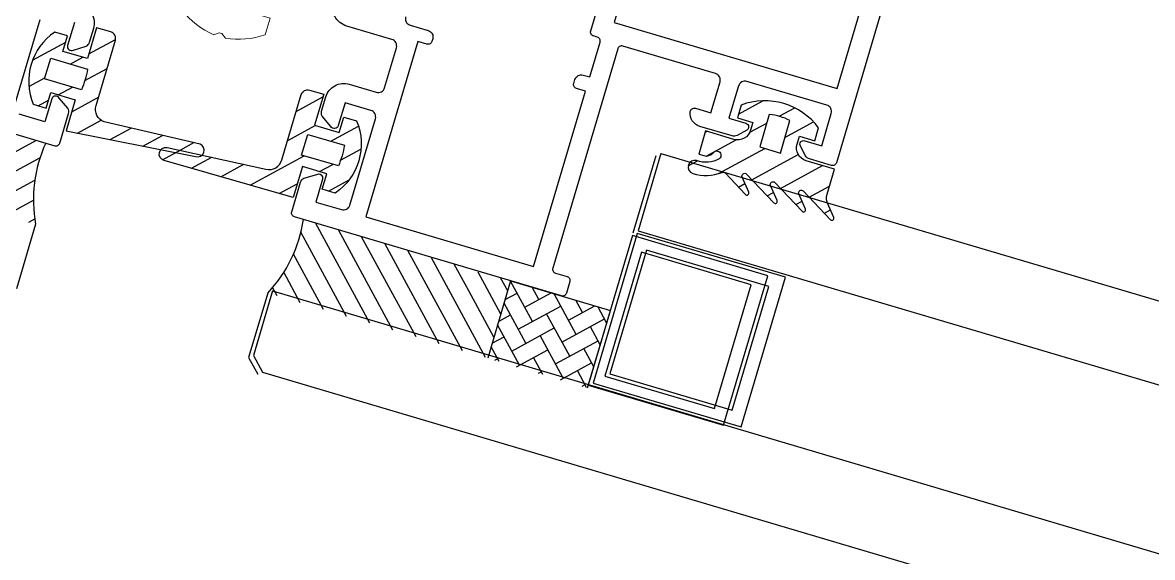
# Model space of a CAD drawing. Header units: millimetres. Extents: x 62878 to 70819, y -67946 to -61850.
# Drawn here: x 66570.94 to 66579.34, y -66889.48 to -66885.5 of the extents above; entities that cross this region are included whole.
import ezdxf

# ---------------------------------------------------------------- set-up
doc = ezdxf.new("R2010")
doc.units = ezdxf.units.MM
doc.layers.add('DOGRAMA', color=171, linetype='Continuous', lineweight=0)
doc.layers.add('DOĞRAMA-yeni', color=40, linetype='Continuous')
pattern_1 = [(28.50199, (66662.23238, -66899.29461), (-0.0757538, 0.13950959), [])]

# ---------------------------------------------------------------- blocks, each defined once
blk = doc.blocks.new('a2we')
at = {"lineweight": 5, "ltscale": 0.5}
for p, q in [((-196.014, -415.287), (-196.593, -417.249)), ((-196.014, -415.287), (-195.464, -417.711)), ((-197.575, -417.606), (-196.575, -417.242)), ((-196.575, -417.242), (-194.158, -418.262)), ((-194.158, -418.262), (-197.575, -417.606)), ((-195.158, -418.626), (-197.575, -417.606)), ((-197.114, -419.743), (-197.114, -418.428)), ((-196.89, -417.895), (-197.096, -418.345)), ((-194.158, -418.262), (-195.158, -418.626)), ((-195.158, -418.626), (-194.926, -419.295)), ((-198.114, -420.107), (-197.114, -419.743)), ((-194.915, -421.404), (-198.114, -420.107)), ((-193.915, -421.04), (-198.114, -420.107)), ((-197.114, -419.743), (-193.915, -421.04)), ((-197.114, -419.743), (-193.915, -421.04)), ((-194.915, -420.634), (-194.915, -419.361)), ((-197.114, -422.297), (-197.114, -420.512)), ((-193.915, -421.04), (-194.915, -421.404)), ((-194.915, -423.189), (-194.915, -421.404)), ((-198.114, -422.661), (-197.114, -422.297)), ((-197.114, -422.297), (-193.915, -423.594)), ((-197.114, -422.297), (-193.915, -423.594)), ((-194.915, -423.958), (-198.114, -422.661)), ((-193.915, -423.594), (-198.114, -422.661)), ((-197.114, -424.851), (-197.114, -423.066)), ((-193.915, -423.594), (-194.915, -423.958)), ((-194.915, -425.743), (-194.915, -423.958)), ((-198.114, -425.215), (-197.114, -424.851)), ((-197.114, -424.851), (-193.915, -426.148)), ((-197.114, -424.851), (-193.915, -426.148)), ((-194.915, -426.512), (-198.114, -425.215)), ((-193.915, -426.148), (-198.114, -425.215)), ((-197.114, -427.305), (-197.114, -425.621)), ((-193.915, -426.148), (-194.915, -426.512)), ((-194.915, -428.197), (-194.915, -426.512)), ((-198.114, -427.669), (-197.114, -427.305)), ((-194.915, -428.966), (-198.114, -427.669)), ((-193.915, -428.602), (-198.114, -427.669)), ((-197.114, -427.305), (-193.915, -428.602)), ((-197.114, -427.305), (-193.915, -428.602)), ((-197.114, -429.559), (-197.114, -428.024)), ((-193.915, -428.602), (-194.915, -428.966)), ((-194.915, -430.451), (-194.915, -428.966)), ((-198.114, -429.923), (-197.114, -429.559)), ((-194.915, -431.22), (-198.114, -429.923)), ((-193.915, -430.856), (-198.114, -429.923)), ((-197.114, -429.559), (-193.915, -430.856)), ((-197.114, -429.559), (-193.915, -430.856)), ((-197.114, -431.813), (-197.114, -430.278)), ((-193.915, -430.856), (-194.915, -431.22)), ((-198.114, -432.177), (-197.114, -431.813)), ((-197.114, -431.813), (-193.915, -433.11)), ((-197.114, -431.813), (-193.915, -433.11)), ((-194.915, -432.705), (-194.915, -431.22)), ((-194.915, -433.474), (-198.114, -432.177)), ((-193.915, -433.11), (-198.114, -432.177)), ((-197.114, -434.067), (-197.114, -432.532)), ((-193.915, -433.11), (-194.915, -433.474)), ((-194.915, -434.959), (-194.915, -433.474)), ((-198.114, -434.431), (-197.114, -434.067)), ((-197.114, -434.067), (-193.915, -435.365)), ((-197.114, -434.067), (-193.915, -435.365)), ((-194.915, -435.729), (-198.114, -434.431)), ((-193.915, -435.365), (-198.114, -434.431)), ((-197.114, -436.364), (-197.114, -434.786)), ((-193.915, -435.365), (-194.915, -435.729)), ((-194.915, -437.256), (-194.915, -435.729)), ((-198.114, -436.728), (-197.114, -436.364)), ((-194.915, -438.025), (-198.114, -436.728)), ((-193.915, -437.661), (-198.114, -436.728)), ((-197.114, -436.364), (-193.915, -437.661)), ((-197.114, -436.364), (-193.915, -437.661)), ((-197.114, -438.661), (-197.114, -437.134)), ((-193.915, -437.661), (-194.915, -438.025)), ((-194.915, -439.553), (-194.915, -438.025)), ((-198.114, -439.025), (-197.114, -438.661)), ((-194.915, -440.322), (-198.114, -439.025)), ((-193.915, -439.958), (-198.114, -439.025)), ((-197.114, -438.661), (-193.915, -439.958)), ((-197.114, -438.661), (-193.915, -439.958)), ((-197.114, -440.958), (-197.114, -439.431)), ((-193.915, -439.958), (-194.915, -440.322)), ((-198.114, -441.322), (-197.114, -440.958)), ((-197.114, -440.958), (-193.915, -442.255)), ((-194.915, -441.85), (-194.915, -440.322)), ((-194.915, -442.619), (-198.114, -441.322)), ((-193.915, -442.255), (-198.114, -441.322)), ((-197.114, -443.254), (-197.114, -441.727)), ((-193.915, -442.255), (-194.915, -442.619)), ((-194.915, -444.145), (-194.915, -442.619)), ((-198.114, -443.618), (-197.114, -443.254)), ((-194.915, -444.915), (-198.114, -443.618)), ((-193.915, -444.551), (-198.114, -443.618)), ((-197.114, -443.254), (-193.915, -444.551)), ((-197.114, -445.554), (-197.114, -444.023)), ((-193.915, -444.551), (-194.915, -444.915)), ((-194.915, -446.446), (-194.915, -444.915)), ((-198.114, -445.918), (-197.114, -445.554)), ((-193.915, -446.851), (-198.114, -445.918)), ((-194.915, -447.215), (-198.114, -445.918)), ((-197.114, -445.554), (-193.915, -446.851)), ((-197.114, -445.554), (-193.915, -446.851)), ((-197.114, -447.854), (-197.114, -446.323)), ((-193.915, -446.851), (-194.915, -447.215)), ((-194.915, -448.746), (-194.915, -447.215)), ((-197.114, -447.854), (-198.114, -448.218)), ((-194.915, -449.515), (-198.114, -448.218)), ((-198.114, -448.218), (-193.915, -449.151)), ((-193.915, -449.151), (-197.114, -447.854)), ((-197.114, -450.154), (-197.114, -448.624)), ((-193.915, -449.151), (-194.915, -449.515)), ((-194.915, -451.046), (-194.915, -449.515)), ((-198.114, -450.518), (-197.114, -450.154)), ((-197.114, -450.154), (-193.915, -451.451)), ((-194.915, -451.815), (-198.114, -450.518)), ((-193.915, -451.451), (-198.114, -450.518)), ((-197.114, -453.287), (-197.114, -450.924)), ((-193.915, -451.451), (-194.915, -451.815)), ((-194.915, -453.287), (-194.915, -451.815)), ((-192.798, -453.287), (-199.231, -453.287)), ((-199.231, -454.583), (-199.231, -453.287)), ((-192.798, -454.583), (-192.798, -453.287))]:
    blk.add_line(p, q, dxfattribs=at)
blk.add_lwpolyline([(-196.469, -455.664), (-196.113, -455.4), (-195.916, -455.4), (-195.56, -455.664)], dxfattribs=at)
for centre, radius, start, end in [((-196.914, -418.428), 0.2, 155.32512, 180), ((-195.115, -419.361), 0.2, 0, 19.11162), ((-195.66, -449.529), 6.188, 234.75731, 262.49049), ((-196.369, -449.529), 6.188, 277.50951, 305.24269)]:
    blk.add_arc(centre, radius, start, end, dxfattribs=at)
blk = doc.blocks.new('SPANDREL 98')
at = {"layer": 'DOGRAMA', "lineweight": -2}
blk.add_line((46270.0301, 27297.6928), (46270.2002, 27297.1174), dxfattribs=at)
at = {"layer": 'DOĞRAMA-yeni', "color": 122, "lineweight": -2}
for p, q in [((46270.0304, 27297.6935), (46263.9882, 27295.9095)), ((46270.0304, 27297.6935), (46270.2003, 27297.118)), ((46270.2003, 27297.118), (46263.9198, 27295.2637)), ((46272.9186, 27296.6694), (46178.747, 27268.8314)), ((46272.9186, 27296.6694), (46273.0601, 27296.1899)), ((46273.0601, 27296.1899), (46272.9925, 27296.0656)), ((46272.9925, 27296.0656), (46179.0128, 27268.2843))]:
    blk.add_line(p, q, dxfattribs=at)
for points in [[(46270.5344, 27295.9863), (46269.4315, 27295.6607), (46269.103, 27296.7732), (46270.2059, 27297.0988)], [(46270.4102, 27296.0539), (46269.4991, 27295.7849), (46269.2272, 27296.7056), (46270.1383, 27296.9746)]]:
    blk.add_lwpolyline(points, close=True, dxfattribs=at)

msp = doc.modelspace()

# ---------------------------------------------------------------- hatches: boundary and pattern name
at = {"layer": 'DOGRAMA', "lineweight": -2}
h = msp.add_hatch(dxfattribs=at)
h.set_pattern_fill('ANSI31', color=256, scale=0.0005, angle=343.50578, style=0)
h.set_pattern_definition(pattern_1)
edge = h.paths.add_edge_path(flags=16)
edge.add_arc((66570.7622, -66885.737), 0.6683, 336.62631, 350.37767, ccw=False)
edge.add_line((66571.3756, -66886.0021), (66571.1022, -66885.9211))
edge.add_line((66571.1022, -66885.9211), (66571.1476, -66885.7677))
edge.add_line((66571.1476, -66885.7677), (66571.4211, -66885.8487))
edge = h.paths.add_edge_path()
edge.add_line((66571.5946, -66885.5716), (66571.4891, -66885.5403))
edge.add_line((66571.4891, -66885.5403), (66571.421, -66885.7704))
edge.add_line((66571.421, -66885.7704), (66571.2388, -66885.7165))
edge.add_line((66571.2388, -66885.7165), (66571.2729, -66885.6014))
edge.add_line((66571.2729, -66885.6014), (66571.177, -66885.573))
edge.add_arc((66571.4254, -66885.9386), 0.442, 124.19434, 202.80964)
edge.add_line((66571.018, -66886.11), (66571.1138, -66886.1384))
edge.add_line((66571.1138, -66886.1384), (66571.1479, -66886.0233))
edge.add_line((66571.1479, -66886.0233), (66571.3301, -66886.0773))
edge.add_line((66571.3301, -66886.0773), (66571.2619, -66886.3074))
edge.add_line((66571.2619, -66886.3074), (66572.2241, -66886.4991))
edge.add_arc((66572.2383, -66886.4512), 0.05, 253.50199, 426.79215)
edge.add_line((66572.258, -66886.4052), (66571.5462, -66886.2412))
edge.add_arc((66571.5805, -66886.1473), 0.1, 163.50199, 249.92726, ccw=False)
edge.add_line((66571.4846, -66886.1189), (66571.6283, -66885.6337))
edge.add_arc((66571.5804, -66885.6195), 0.05, 343.50199, 433.50199)
h = msp.add_hatch(dxfattribs=at)
h.set_pattern_fill('ANSI31', color=256, scale=0.0004, angle=343.50578, style=0)
h.set_pattern_definition([(28.50199, (66642.76814, -66893.52977), (-0.06060304, 0.11160767), [])])
edge = h.paths.add_edge_path()
edge.add_ellipse((66569.8347, -66886.0203), major_axis=(0.0195, 0.0194), ratio=1, start_angle=208.53767, end_angle=298.53767)
edge.add_line((66569.8611, -66886.0281), (66571.11, -66886.398))
edge.add_ellipse((66572.0345, -66886.8185), major_axis=(0.7187, 0.7178), ratio=1, start_angle=110.57654, end_angle=145.42343)
edge.add_line((66571.0355, -66887.0017), (66569.6643, -66886.5956))
edge.add_line((66569.6643, -66886.5956), (66569.8269, -66886.0466))
edge = h.paths.add_edge_path()
edge.add_line((66569.5696, -66885.9417), (66569.8084, -66886.0125))
edge.add_ellipse((66569.8347, -66886.0203), major_axis=(-0.0194, 0.0195), ratio=1, start_angle=28.53767, end_angle=118.53767)
edge.add_line((66569.8269, -66886.0466), (66569.6643, -66886.5956))
edge.add_line((66569.6643, -66886.5956), (66569.3992, -66886.517))
edge.add_line((66569.3992, -66886.517), (66569.5696, -66885.9417))
h = msp.add_hatch(dxfattribs=at)
h.set_pattern_fill('ANSI31', color=256, scale=0.0005, angle=343.50578, style=0)
h.set_pattern_definition(pattern_1)
edge = h.paths.add_edge_path(flags=16)
edge.add_arc((66572.6731, -66886.3029), 0.6683, 336.62631, 350.37767, ccw=False)
edge.add_line((66573.2865, -66886.5681), (66573.013, -66886.4871))
edge.add_line((66573.013, -66886.4871), (66573.0585, -66886.3336))
edge.add_line((66573.0585, -66886.3336), (66573.3319, -66886.4146))
edge = h.paths.add_edge_path()
edge.add_line((66573.0726, -66886.0041), (66573.1781, -66886.0353))
edge.add_line((66573.1781, -66886.0353), (66573.1099, -66886.2655))
edge.add_line((66573.1099, -66886.2655), (66573.2921, -66886.3194))
edge.add_line((66573.2921, -66886.3194), (66573.3262, -66886.2044))
edge.add_line((66573.3262, -66886.2044), (66573.4221, -66886.2328))
edge.add_arc((66573.0146, -66886.4041), 0.442, -55.80566, 22.80964, ccw=False)
edge.add_line((66573.263, -66886.7697), (66573.1672, -66886.7413))
edge.add_line((66573.1672, -66886.7413), (66573.2012, -66886.6262))
edge.add_line((66573.2012, -66886.6262), (66573.0191, -66886.5723))
edge.add_line((66573.0191, -66886.5723), (66572.9509, -66886.8024))
edge.add_line((66572.9509, -66886.8024), (66571.99, -66886.5272))
edge.add_arc((66572.0042, -66886.4793), 0.05, 80.21183, 253.50199, ccw=False)
edge.add_line((66572.0127, -66886.43), (66572.7485, -66886.5921))
edge.add_arc((66572.7709, -66886.4947), 0.1, 257.07672, 343.50199)
edge.add_line((66572.8668, -66886.5231), (66573.0105, -66886.0378))
edge.add_arc((66573.0584, -66886.052), 0.05, 73.50199, 163.50199, ccw=False)
h = msp.add_hatch(dxfattribs=at)
h.set_pattern_fill('ANSI31', color=256, scale=0.0005, angle=343.50578, style=0)
h.set_pattern_definition(pattern_1)
edge = h.paths.add_edge_path(flags=16)
edge.add_arc((66576.4572, -66886.5842), 0.4, 61.96503, 85.03895)
edge.add_line((66576.4918, -66886.1857), (66576.4203, -66886.4272))
edge.add_line((66576.4203, -66886.4272), (66576.5737, -66886.4726))
edge.add_line((66576.5737, -66886.4726), (66576.6452, -66886.2311))
edge = h.paths.add_edge_path()
edge.add_arc((66576.4572, -66886.5842), 0.5, 36.63209, 110.37189)
edge.add_line((66576.2832, -66886.1154), (66576.2548, -66886.2113))
edge.add_line((66576.2548, -66886.2113), (66576.3698, -66886.2454))
edge.add_line((66576.3698, -66886.2454), (66576.3528, -66886.3029))
edge.add_arc((66576.2569, -66886.2745), 0.1, 253.50199, 343.50199, ccw=False)
edge.add_line((66576.2285, -66886.3704), (66576.0176, -66886.3079))
edge.add_line((66576.0176, -66886.3079), (66575.9665, -66886.4805))
edge.add_line((66575.9665, -66886.4805), (66576.0043, -66886.4917))
edge.add_arc((66576.0228, -66886.4294), 0.065, 253.50199, 321.91133)
edge.add_arc((66576.0997, -66886.4897), 0.0327, -51.92829, 141.91133, ccw=False)
edge.add_arc((66576.022, -66886.3418), 0.1993, 249.1523, 299.41821, ccw=False)
edge.add_arc((66575.9381, -66886.5764), 0.05, 75.01659, 252.52983)
edge.add_arc((66576.02, -66886.3156), 0.3233, 252.56134, 291.88765)
edge.add_arc((66576.148, -66886.6342), 0.02, 43.50199, 111.88765, ccw=False)
edge.add_line((66576.1625, -66886.6204), (66576.314, -66886.78))
edge.add_arc((66576.3248, -66886.7697), 0.015, 223.50199, 383.50199)
edge.add_line((66576.3386, -66886.7637), (66576.2895, -66886.6508))
edge.add_arc((66576.3078, -66886.6429), 0.02, 43.50199, 203.50199, ccw=False)
edge.add_line((66576.3223, -66886.6291), (66576.5249, -66886.8425))
edge.add_arc((66576.5358, -66886.8322), 0.015, 223.50199, 383.50199)
edge.add_line((66576.5495, -66886.8262), (66576.5004, -66886.7133))
edge.add_arc((66576.5188, -66886.7053), 0.02, 43.50199, 203.50199, ccw=False)
edge.add_line((66576.5333, -66886.6916), (66576.7358, -66886.905))
edge.add_arc((66576.7467, -66886.8947), 0.015, 223.50199, 383.50199)
edge.add_line((66576.7605, -66886.8887), (66576.7114, -66886.7758))
edge.add_arc((66576.7297, -66886.7678), 0.02, 43.50199, 203.50199, ccw=False)
edge.add_line((66576.7442, -66886.754), (66576.9468, -66886.9675))
edge.add_arc((66576.9577, -66886.9571), 0.015, 223.50199, 383.50199)
edge.add_line((66576.9714, -66886.9512), (66576.9256, -66886.8458))
edge.add_arc((66577.0173, -66886.8059), 0.1, 163.50199, 203.50199, ccw=False)
edge.add_line((66576.9214, -66886.7775), (66576.9764, -66886.5919))
edge.add_line((66576.9764, -66886.5919), (66576.7655, -66886.5294))
edge.add_arc((66576.7939, -66886.4336), 0.1, 163.50199, 253.50199, ccw=False)
edge.add_line((66576.698, -66886.4052), (66576.715, -66886.3476))
edge.add_line((66576.715, -66886.3476), (66576.8301, -66886.3817))
edge.add_line((66576.8301, -66886.3817), (66576.8585, -66886.2858))
h = msp.add_hatch(dxfattribs=at)
h.set_pattern_fill('ANSI31', color=256, scale=0.0004, angle=343.50578, style=0)
h.set_pattern_definition([(118.50199, (66892.57531, -66967.51659), (0.11160767, 0.06060304), [])])
edge = h.paths.add_edge_path()
edge.add_ellipse((66574.3029, -66887.3436), major_axis=(-0.0194, 0.0195), ratio=1, start_angle=28.53767, end_angle=118.53767, ccw=False)
edge.add_line((66574.2765, -66887.3358), (66573.0276, -66886.9659))
edge.add_ellipse((66572.0232, -66886.8151), major_axis=(0.7187, 0.7178), ratio=1, start_angle=271.6519, end_angle=306.49879, ccw=False)
edge.add_line((66572.7614, -66887.5128), (66574.1325, -66887.9189))
edge.add_line((66574.1325, -66887.9189), (66574.2951, -66887.37))
edge = h.paths.add_edge_path()
edge.add_line((66574.568, -66887.4221), (66574.3292, -66887.3514))
edge.add_ellipse((66574.3029, -66887.3436), major_axis=(-0.0194, 0.0195), ratio=1, start_angle=118.53767, end_angle=208.53767, ccw=False)
edge.add_line((66574.2951, -66887.37), (66574.1325, -66887.9189))
edge.add_line((66574.1325, -66887.9189), (66574.3976, -66887.9974))
edge.add_line((66574.3976, -66887.9974), (66574.568, -66887.4221))
h = msp.add_hatch(dxfattribs=at)
h.set_pattern_fill('AR-HBONE', color=256, scale=0.0003, angle=343.50578, style=0)
h.set_pattern_definition([(28.50199, (66766.80903, -66907.00239), (0.04819335, 0.16271878), [0.36, -0.12]), (118.50199, (66766.91449, -66906.94513), (0.04819335, 0.16271878), [0.36, -0.12])])
h.paths.add_polyline_path([(66575.0699, -66887.5708), (66575.3096, -66887.6418), (66575.1393, -66888.2171), (66574.3976, -66887.9974), (66574.568, -66887.4221)])

# ---------------------------------------------------------------- linework, layer by layer
for p, q in [((66575.48, -66887.0665), (66575.6504, -66886.4912)), ((66571.0355, -66887.0017), (66570.8935, -66887.4811)), ((66574.568, -66887.4221), (66574.3976, -66887.9974)), ((66574.568, -66887.4221), (66574.3976, -66887.9974)), ((66574.568, -66887.4221), (66575.3096, -66887.6418)), ((66572.7614, -66887.5128), (66572.6194, -66887.9922)), ((66575.1393, -66888.2171), (66575.3096, -66887.6418)), ((66572.6194, -66887.9922), (66572.6868, -66888.1165))]:
    msp.add_line(p, q, dxfattribs=at)
at = {"layer": 'DOGRAMA', "lineweight": -2, "ltscale": 0.5}
for points in [[(66577.7709, -66883.2325, 0.26214), (66577.525, -66882.979), (66576.2498, -66882.6013, 0.414214), (66576.1876, -66882.635), (66576.1422, -66882.7884), (66576.1901, -66882.8026, -0.414214), (66576.2239, -66882.8648), (66576.2182, -66882.8839, -0.414214), (66576.1809, -66882.9042), (66576.1138, -66882.8843), (66575.3385, -66885.5019), (66576.9973, -66885.9932), (66577.7726, -66883.3756), (66577.7055, -66883.3557, -0.414214), (66577.6852, -66883.3184), (66577.6909, -66883.2992, -0.361813), (66577.7441, -66883.2637)], [(66577.9022, -66883.4661), (66576.9906, -66886.544, -0.414214), (66576.9533, -66886.5642), (66576.791, -66886.5161, -0.19911), (66576.7613, -66886.4921), (66576.7228, -66886.4211, -0.668097), (66576.7556, -66886.3805), (66576.8819, -66886.4179), (66576.9529, -66886.1782, 0.414214), (66576.9192, -66886.1161), (66576.3247, -66885.94, 0.414214), (66576.2626, -66885.9737), (66576.1916, -66886.2135), (66576.3179, -66886.2509, -0.668097), (66576.3233, -66886.3028), (66576.2524, -66886.3413, -0.198962), (66576.2143, -66886.3453), (66575.9746, -66886.2743, -0.372839), (66575.9041, -66886.1641, -0.45685), (66575.9423, -66886.1396), (66576.0573, -66886.1737), (66576.1255, -66885.9436, 0.414214), (66576.0918, -66885.8814), (66575.4014, -66885.677, 0.414214), (66575.3641, -66885.6972), (66574.8813, -66887.3272, 0.414214), (66574.9016, -66887.3645), (66574.9879, -66887.3901, -0.414214), (66575.0081, -66887.4273), (66574.9826, -66887.5136, -0.414214), (66574.9453, -66887.5339), (66572.9605, -66886.946, -0.414214), (66572.9403, -66886.9088), (66573.0054, -66886.6889, -0.198962), (66573.0295, -66886.6592), (66573.1255, -66886.6312, -0.668048), (66573.1686, -66886.666), (66573.1182, -66886.8363), (66573.3099, -66886.8931, 0.414214), (66573.3721, -66886.8594), (66573.5623, -66886.2169, 0.414214), (66573.5286, -66886.1548), (66573.3368, -66886.098), (66573.2864, -66886.2683, -0.668048), (66573.2313, -66886.2741), (66573.166, -66886.1982, -0.19911), (66573.162, -66886.1602), (66573.193, -66886.0554, -0.414214), (66573.367, -66885.9609), (66573.5684, -66886.0206, 0.414214), (66573.6305, -66885.9868), (66573.7185, -66885.6896, 0.414214), (66573.6848, -66885.6274), (66573.3492, -66885.528, -0.414214), (66573.248, -66885.3416)], [(66571.3233, -66885.5016), (66571.2729, -66885.6719, 0.668048), (66571.3159, -66885.7068), (66571.412, -66885.6788, 0.19911), (66571.4361, -66885.649), (66571.4671, -66885.5442, 0.414214), (66571.3726, -66885.3702)], [(66570.8791, -66886.121), (66571.0694, -66885.4786, -0.414214)], [(66569.1923, -66885.83), (66571.1771, -66886.4178, 0.414214), (66571.2144, -66886.3976), (66571.2795, -66886.1777, 0.198962), (66571.2755, -66886.1397), (66571.2102, -66886.0639, 0.668048), (66571.1551, -66886.0697), (66571.1046, -66886.2399), (66570.9129, -66886.1831, -0.414214)]]:
    msp.add_lwpolyline(points, format="xyb", dxfattribs=at)
at = {"layer": 'DOGRAMA', "linetype": 'ByBlock', "lineweight": -2}
msp.add_lwpolyline([(66573.7867, -66885.4595, 0.414214), (66573.8204, -66885.5216), (66573.9547, -66885.5614, -0.414214), (66573.9884, -66885.6235), (66573.9827, -66885.6427, -0.414214), (66573.9454, -66885.6629), (66573.8783, -66885.643), (66573.4921, -66886.9471), (66574.7386, -66887.3162), (66575.1248, -66886.0122), (66575.0577, -66885.9923, -0.414214), (66575.0374, -66885.9551), (66575.046, -66885.9263, -0.414214), (66575.1081, -66885.8926), (66575.156, -66885.9068), (66575.2327, -66885.6479, 0.414214), (66575.2125, -66885.6106), (66575.1837, -66885.6021, -0.414214), (66575.1635, -66885.5648), (66575.2657, -66885.2196, 0.414214)], format="xyb", dxfattribs=at)
at = {"layer": 'DOGRAMA', "lineweight": -2}
for points in [[(66571.5946, -66885.5716), (66571.4891, -66885.5403), (66571.421, -66885.7704), (66571.2388, -66885.7165), (66571.2729, -66885.6014), (66571.177, -66885.573, 0.357143), (66571.018, -66886.11), (66571.1138, -66886.1384), (66571.1479, -66886.0233), (66571.3301, -66886.0773), (66571.2619, -66886.3074), (66572.2241, -66886.4991, 0.943095), (66572.258, -66886.4052), (66571.5462, -66886.2412, -0.396056), (66571.4846, -66886.1189), (66571.6283, -66885.6337, 0.414214)], [(66571.4211, -66885.8487, -0.060074), (66571.3756, -66886.0021), (66571.1022, -66885.9211), (66571.1476, -66885.7677)], [(66573.0726, -66886.0041), (66573.1781, -66886.0353), (66573.1099, -66886.2655), (66573.2921, -66886.3194), (66573.3262, -66886.2044), (66573.4221, -66886.2328, -0.357143), (66573.263, -66886.7697), (66573.1672, -66886.7413), (66573.2012, -66886.6262), (66573.0191, -66886.5723), (66572.9509, -66886.8024), (66571.99, -66886.5272, -0.943095), (66572.0127, -66886.43), (66572.7485, -66886.5921, 0.396056), (66572.8668, -66886.5231), (66573.0105, -66886.0378, -0.414214)], [(66576.8585, -66886.2858, 0.333333), (66576.2832, -66886.1154), (66576.2548, -66886.2113), (66576.3698, -66886.2454), (66576.3528, -66886.3029, -0.414214), (66576.2285, -66886.3704), (66576.0176, -66886.3079), (66575.9665, -66886.4805), (66576.0043, -66886.4917, 0.307685), (66576.0739, -66886.4695, -1.128702), (66576.1198, -66886.5154, -0.222912), (66575.951, -66886.5281, 0.978531), (66575.9231, -66886.6241, 0.173298), (66576.1405, -66886.6157, -0.307572), (66576.1625, -66886.6204), (66576.314, -66886.78, 0.8391), (66576.3386, -66886.7637), (66576.2895, -66886.6508, -0.8391), (66576.3223, -66886.6291), (66576.5249, -66886.8425, 0.8391), (66576.5495, -66886.8262), (66576.5004, -66886.7133, -0.8391), (66576.5333, -66886.6916), (66576.7358, -66886.905, 0.8391), (66576.7605, -66886.8887), (66576.7114, -66886.7758, -0.8391), (66576.7442, -66886.754), (66576.9468, -66886.9675, 0.8391), (66576.9714, -66886.9512), (66576.9256, -66886.8458, -0.176327), (66576.9214, -66886.7775), (66576.9764, -66886.5919), (66576.7655, -66886.5294, -0.414214), (66576.698, -66886.4052), (66576.715, -66886.3476), (66576.8301, -66886.3817)], [(66576.6452, -66886.2311, 0.101021), (66576.4918, -66886.1857), (66576.4203, -66886.4272), (66576.5737, -66886.4726)], [(66576.6452, -66886.2311, 0.101021), (66576.4918, -66886.1857), (66576.4203, -66886.4272), (66576.5737, -66886.4726)], [(66573.3319, -66886.4146, -0.060074), (66573.2865, -66886.5681), (66573.013, -66886.4871), (66573.0585, -66886.3336)]]:
    msp.add_lwpolyline(points, format="xyb", close=True, dxfattribs=at)
for points in [[(66575.1449, -66888.1979), (66576.1517, -66888.4961), (66576.4811, -66887.3839), (66575.4744, -66887.0857)], [(66575.2692, -66888.1304), (66576.0842, -66888.3718), (66576.3568, -66887.4513), (66575.5418, -66887.21)]]:
    msp.add_lwpolyline(points, close=True, dxfattribs=at)
for centre, start, end in [((66572.0345, -66886.8185), 155.54087, 190.38776), ((66572.0232, -66886.8151), 316.61622, 351.46311)]:
    msp.add_arc(centre, 1.0157, start, end, dxfattribs=at)

# ---------------------------------------------------------------- block references
at = {"layer": 'DOGRAMA', "linetype": 'ByBlock', "lineweight": -2, "extrusion": (0, 0, -1), "xscale": 0.09999999999616783, "yscale": 0.09999999999616783, "zscale": -0.09999999999127, "rotation": 16.4980103400392}
msp.add_blockref('a2we', (-66566.5488, -66836.3487), dxfattribs=at)
at = {"layer": 'DOĞRAMA-yeni', "xscale": -1, "rotation": 359.9612925110064}
msp.add_blockref('SPANDREL 98', (112827.2641, -94215.421), dxfattribs=at)

doc.saveas('drawing.dxf')
